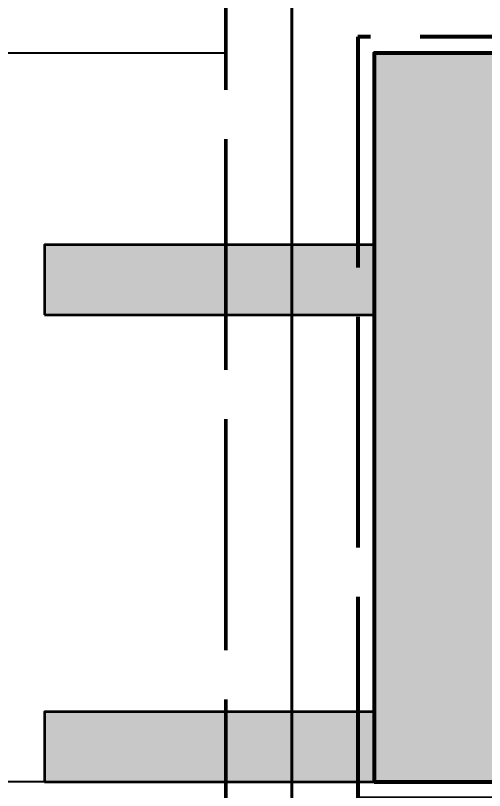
# Model space of a CAD drawing. Header units: millimetres. Extents: x -6738 to 17974, y -5679 to 4356.
# Drawn here: x -767 to 236, y -19 to 1641 of the extents above; entities that cross this region are included whole.
import ezdxf

# ---------------------------------------------------------------- set-up
doc = ezdxf.new("R2010")
doc.units = ezdxf.units.MM
doc.linetypes.add('DASH_494_106', pattern=[599.722222, 493.888889, -105.833333])
for name, color, linetype in [('DIMENSIONS', 7, 'Continuous'), ('GEOFAB', 5, 'Continuous'), ('MODULE_ART', 7, 'Continuous'), ('PIPES', 7, 'Continuous'), ('TANK', 7, 'Continuous')]:
    doc.layers.add(name, color=color, linetype=linetype)
doc.styles.add('ARIAL', font='arial.ttf')
doc.dimstyles.get("Standard").update_dxf_attribs({"dimtxt": 2.5, "dimasz": 2.5, "dimexe": 1.25, "dimexo": 0.625, "dimtad": 1, "dimcen": 2.5, "dimazin": 3, "dimtfac": 1, "dimtmove": 0, "dimatfit": 3})

# ---------------------------------------------------------------- blocks, each defined once
blk = doc.blocks.new('atlancube_face')
at = {"true_color": 0x000000}
blk.add_solid([(-1.8, -1.8), (1151.8, -1.8), (-1.8, 781.8), (1151.8, 781.8)], dxfattribs=at)

msp = doc.modelspace()

# ---------------------------------------------------------------- linework, layer by layer
at = {"layer": 'GEOFAB', "color": 5, "linetype": 'DASH_494_106', "lineweight": 50}
msp.add_line((-317.5, -317.5), (-317.5, 2201.1), dxfattribs=at)
at = {"layer": 'GEOFAB', "color": 6, "lineweight": 40}
msp.add_line((-176.4, -176.4), (-176.4, 2060), dxfattribs=at)
at = {"layer": 'GEOFAB', "color": 5, "linetype": 'DASH_494_106', "lineweight": 53}
msp.add_lwpolyline([(-35.3, -35.3), (14985.3, -35.3), (14985.3, 1595.3), (-35.3, 1595.3)], close=True, dxfattribs=at)
at = {"layer": 'PIPES', "lineweight": 35}
for points in [[(-705.6, 1000), (0, 1000), (0, 1150), (-705.6, 1150)], [(-705.6, 0), (0, 0), (0, 150), (-705.6, 150)]]:
    msp.add_lwpolyline(points, close=True, dxfattribs=at)
at = {"layer": 'PIPES', "true_color": 0xbfbfbf}
for points in [[(-705.6, 1000), (0, 1000), (-705.6, 1150), (0, 1150)], [(-705.6, 0), (0, 0), (-705.6, 150), (0, 150)]]:
    msp.add_solid(points, dxfattribs=at)
at = {"layer": 'TANK', "lineweight": 53}
msp.add_lwpolyline([(0, 0), (14950, 0), (14950, 1560), (0, 1560)], close=True, dxfattribs=at)

# ---------------------------------------------------------------- block references
at = {"layer": 'MODULE_ART'}
for p in [(0, 780), (0, 0)]:
    msp.add_blockref('atlancube_face', p, dxfattribs=at)

# ---------------------------------------------------------------- dimensions: what is measured, and where the dimension line sits
at = {"layer": 'DIMENSIONS'}
for base, p1, p2 in [((-6103.8, 0), (-317.5, 0), (-317.5, 3000)), ((-5398.2, 0), (-317.5, 0), (-317.5, 3000)), ((-4692.7, 0), (-317.5, 0), (-317.5, 3000)), ((-3987.1, 1560), (-317.5, 1560), (-317.5, 3000)), ((-3281.6, 0), (-317.5, 0), (-317.5, 1560))]:
    msp.add_linear_dim(base=base, p1=p1, p2=p2, angle=90, dimstyle='Standard', override={"dimtxt": 202.071111, "dimasz": 158.75, "dimexe": 105.833333, "dimexo": 0, "dimgap": 88.194444, "dimtad": 1, "dimtih": 0, "dimtoh": 0, "dimdec": 0, "dimtxsty": 'ARIAL', "dimclrd": 7, "dimclre": 7, "dimclrt": 7}, dxfattribs=at).render()

doc.saveas('drawing.dxf')
